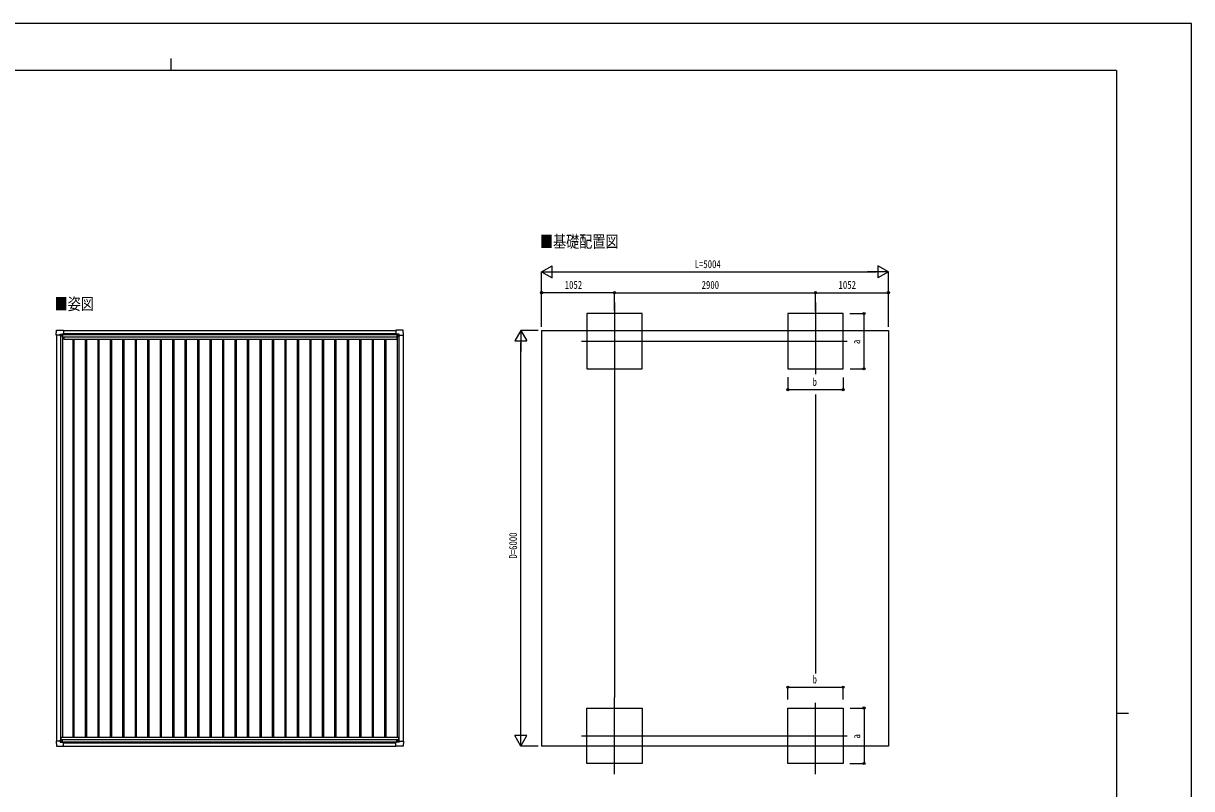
# Model space of a CAD drawing. Units: millimetres, scale not verified. Extents: x -14718 to 14718, y -10395 to 10395.
# Drawn here: x -2143 to 14718, y -653 to 10395 of the extents above; entities that cross this region are included whole.
import ezdxf
from ezdxf.enums import TextEntityAlignment as Align

# ---------------------------------------------------------------- set-up
doc = ezdxf.new("R2010")
doc.units = ezdxf.units.MM
doc.header["$LTSCALE"] = 50
for name, color, linetype in [('0-2_USER1', 3, 'Continuous'), ('0-3_YKK_12', 2, 'Continuous'), ('0-4_YKK_13', 4, 'Continuous'), ('0-5_YKK_A1', 4, 'Continuous'), ('0-6_YKK_D', 6, 'Continuous'), ('0-7_YKK_ZWAK', 7, 'Continuous')]:
    doc.layers.add(name, color=color, linetype=linetype)
doc.styles.add('ＭＳ ゴシック', font='')
doc.styles.get('ＭＳ ゴシック').set_extended_font_data('MS Gothic')

msp = doc.modelspace()

# ---------------------------------------------------------------- linework, layer by layer
at = {"layer": '0-3_YKK_12'}
for p, q in [((6388.78, 6363.34), (6388.78, 5256.68)), ((9288.78, 6363.34), (9288.78, 5331.68)), ((5911.86, 5807.08), (9745.45, 5807.08)), ((6388.78, -445.1), (6388.78, 661.56)), ((9288.78, -445.1), (9288.78, 586.56)), ((5911.86, 111.16), (9745.45, 111.16))]:
    msp.add_line(p, q, dxfattribs=at)
at = {"layer": '0-4_YKK_13'}
for p, q in [((-1612.05, 5891.56), (-1612.05, 5908)), ((-1611.05, 5909), (-1581.14, 5909)), ((-1580.43, 5908.71), (-1579.43, 5907.7)), ((-1579.43, 5907.7), (-1579.43, 5878.06)), ((-1579.43, 5905.91), (-1564.64, 5905.91)), ((-1564.61, 5905.91), (-1563.89, 5905.95)), ((-1564.28, 5964.91), (-1563.43, 5964.06)), ((-1563.43, 5964.06), (-1563.43, 5906.46)), ((-1563.43, 5906.46), (-1563.43, 5906.44)), ((3233.62, 5964.91), (3232.77, 5964.06)), ((3232.77, 5964.06), (3232.77, 5906.46)), ((3232.77, 5906.46), (3232.77, 5906.44)), ((3233.95, 5905.91), (3233.23, 5905.95)), ((3248.77, 5905.91), (3233.98, 5905.91)), ((3249.77, 5908.71), (3248.77, 5907.7)), ((3248.77, 5907.7), (3248.77, 5878.06)), ((3280.39, 5909), (3250.48, 5909)), ((3281.39, 5891.56), (3281.39, 5908)), ((-1670.43, 5891.56), (-1671.25, 5892.39)), ((-1612.05, 5891.56), (-1670.43, 5891.56)), ((-1612.05, 5891.56), (-1612.05, 5878.56)), ((-1586.45, 5886.02), (-1586.45, 5885.06)), ((3255.79, 5886.02), (3255.79, 5885.06)), ((3281.39, 5891.56), (3281.39, 5878.56)), ((3281.39, 5891.56), (3339.77, 5891.56)), ((3339.77, 5891.56), (3340.59, 5892.39)), ((-1670.43, 34.17), (-1671.25, 33.34)), ((-1612.05, 34.17), (-1670.43, 34.17)), ((-1612.05, 34.17), (-1612.05, 47.17)), ((-1612.05, 34.17), (-1612.05, 17.73)), ((-1611.05, 16.73), (-1581.14, 16.73)), ((-1586.45, 39.71), (-1586.45, 40.67)), ((-1580.43, 17.03), (-1579.43, 18.03)), ((-1579.43, 18.03), (-1579.43, 47.67)), ((-1579.43, 19.83), (-1564.64, 19.83)), ((-1564.61, 19.82), (-1563.89, 19.78)), ((-1563.43, 19.27), (-1563.43, 19.29)), ((-1563.43, -38.33), (-1563.43, 19.27)), ((3232.78, 19.16), (3232.78, 19.18)), ((3232.78, -38.44), (3232.78, 19.16)), ((3233.96, 19.71), (3233.24, 19.67)), ((3248.78, 19.71), (3233.99, 19.71)), ((3248.78, 17.92), (3248.78, 47.56)), ((3249.78, 16.92), (3248.78, 17.92)), ((3280.41, 16.62), (3250.49, 16.62)), ((3255.8, 39.6), (3255.8, 40.56)), ((3281.41, 34.06), (3281.41, 47.06)), ((3281.41, 34.06), (3339.78, 34.06)), ((3281.41, 34.06), (3281.41, 17.62)), ((3339.78, 34.06), (3340.61, 33.23)), ((-1564.28, -39.18), (-1563.43, -38.33)), ((3233.64, -39.29), (3232.78, -38.44))]:
    msp.add_line(p, q, dxfattribs=at)
for points in [[(-1671.25, 5892.39), (-1671.37, 5892.5), (-1666.96, 5964.59)], [(-1666.46, 5965.06), (-1564.43, 5965.06), (-1564.28, 5964.91)], [(3335.8, 5965.06), (3233.77, 5965.06), (3233.62, 5964.91)], [(3340.59, 5892.39), (3340.71, 5892.5), (3336.3, 5964.59)], [(-1579.93, 5877.56), (-1609.49, 5877.56), (-1611.05, 5877.56), (-1612.05, 5878.56)], [(-1588.37, 5886.98), (-1589.33, 5886.98), (-1589.33, 5887.94), (-1588.37, 5887.94)], [(-1587.41, 5888.9), (-1587.41, 5889.86), (-1586.45, 5889.86), (-1586.45, 5888.9)], [(-1586.45, 5885.06), (-1587.41, 5885.06), (-1587.41, 5886.02)], [(-1585.49, 5887.94), (-1584.53, 5887.94), (-1584.53, 5886.98), (-1585.49, 5886.98)], [(3249.27, 5877.56), (3278.83, 5877.56), (3280.39, 5877.56), (3281.39, 5878.56)], [(3254.83, 5887.94), (3253.87, 5887.94), (3253.87, 5886.98), (3254.83, 5886.98)], [(3256.75, 5888.9), (3256.75, 5889.86), (3255.79, 5889.86), (3255.79, 5888.9)], [(3255.79, 5885.06), (3256.75, 5885.06), (3256.75, 5886.02)], [(3257.71, 5886.98), (3258.67, 5886.98), (3258.67, 5887.94), (3257.71, 5887.94)], [(-1671.25, 33.34), (-1671.37, 33.23), (-1666.96, -38.86)], [(-1579.93, 48.17), (-1609.49, 48.17), (-1611.05, 48.17), (-1612.05, 47.17)], [(-1588.37, 38.75), (-1589.33, 38.75), (-1589.33, 37.79), (-1588.37, 37.79)], [(-1586.45, 40.67), (-1587.41, 40.67), (-1587.41, 39.71)], [(-1587.41, 36.83), (-1587.41, 35.87), (-1586.45, 35.87), (-1586.45, 36.83)], [(-1585.49, 37.79), (-1584.53, 37.79), (-1584.53, 38.75), (-1585.49, 38.75)], [(3249.28, 48.06), (3278.84, 48.06), (3280.4, 48.06), (3281.41, 47.06)], [(3254.84, 37.68), (3253.88, 37.68), (3253.88, 38.64), (3254.84, 38.64)], [(3255.8, 40.56), (3256.76, 40.56), (3256.76, 39.6)], [(3256.76, 36.72), (3256.76, 35.76), (3255.8, 35.76), (3255.8, 36.72)], [(3257.72, 38.64), (3258.68, 38.64), (3258.68, 37.68), (3257.72, 37.68)], [(3340.61, 33.23), (3340.72, 33.12), (3336.31, -38.97)], [(-1666.46, -39.33), (-1564.43, -39.33), (-1564.28, -39.18)], [(3335.81, -39.44), (3233.78, -39.44), (3233.64, -39.29)]]:
    msp.add_lwpolyline(points, dxfattribs=at)
for centre in [(-1586.93, 5887.46), (3256.27, 5887.46), (-1586.93, 38.27), (3256.28, 38.16)]:
    msp.add_circle(centre, 5.3, dxfattribs=at)
for centre, radius, start, end in [((-1666.46, 5964.56), 0.5, 90, 176.5), ((-1564.64, 5906.41), 0.5, 270, 273.5), ((3233.98, 5906.41), 0.5, 266.5, 270), ((3335.8, 5964.56), 0.5, 3.5, 90), ((-1588.37, 5888.9), 0.96, 270, 0), ((-1588.37, 5886.02), 0.96, 0, 90), ((-1585.49, 5888.9), 0.96, 180, 270), ((-1585.49, 5886.02), 0.96, 90, 180), ((-1579.93, 5878.06), 0.5, 270, 315), ((-1579.93, 5878.06), 0.5, 315, 0), ((3249.27, 5878.06), 0.5, 180, 225), ((3249.27, 5878.06), 0.5, 225, 270), ((3254.83, 5888.9), 0.96, 270, 0), ((3254.83, 5886.02), 0.96, 0, 90), ((3257.71, 5888.9), 0.96, 180, 270), ((3257.71, 5886.02), 0.96, 90, 180), ((-1588.37, 39.71), 0.96, 270, 0), ((-1588.37, 36.83), 0.96, 0, 90), ((-1585.49, 39.71), 0.96, 180, 270), ((-1585.49, 36.83), 0.96, 90, 180), ((-1579.93, 47.67), 0.5, 45, 90), ((-1579.93, 47.67), 0.5, 0, 45), ((-1564.64, 19.33), 0.5, 86.5, 90), ((3233.99, 19.21), 0.5, 90, 93.5), ((3249.28, 47.56), 0.5, 135, 180), ((3249.28, 47.56), 0.5, 90, 135), ((3254.84, 39.6), 0.96, 270, 0), ((3254.84, 36.72), 0.96, 0, 90), ((3257.72, 39.6), 0.96, 180, 270), ((3257.72, 36.72), 0.96, 90, 180), ((-1666.46, -38.83), 0.5, 183.5, 270), ((3335.81, -38.94), 0.5, 270, 356.5)]:
    msp.add_arc(centre, radius, start, end, dxfattribs=at)
for centre, major_axis, ratio, start_param, end_param in [((-1611.05, 5908), (-0.71, 0.71), 0.99628, 5.49965061, 7.06672), ((-1581.14, 5908), (0, 1), 0.998135, 5.49778714, 6.28318531), ((-1563.93, 5906.45), (0.368, -0.347), 0.974973, 5.45460589, 7.02540222), ((3233.27, 5906.45), (-0.368, -0.347), 0.974973, 5.5409684, 7.11176473), ((3250.48, 5908), (0, 1), 0.998135, 6.28318531, 7.06858347), ((3280.39, 5908), (0.71, 0.71), 0.99628, 5.49965061, 7.06672), ((-1611.05, 17.74), (-0.71, -0.71), 0.99628, 5.49965061, 7.06672), ((-1581.14, 17.74), (0, -1), 0.998135, 6.28318531, 7.06858347), ((-1563.93, 19.28), (0.368, 0.347), 0.974973, 5.5409684, 7.11176473), ((3233.28, 19.17), (-0.368, 0.347), 0.974973, 5.45460589, 7.02540222), ((3250.49, 17.62), (0, -1), 0.998135, 5.49778714, 6.28318531), ((3280.4, 17.62), (0.71, -0.71), 0.99628, 5.49965061, 7.06672)]:
    msp.add_ellipse(centre, major_axis=major_axis, ratio=ratio, start_param=start_param, end_param=end_param, dxfattribs=at)
at = {"layer": '0-5_YKK_A1'}
for p, q in [((-1579.43, 5904.54), (3248.77, 5904.54)), ((-1579.43, 5902.75), (3248.77, 5902.75)), ((-1563.43, 5961.93), (3232.77, 5961.93)), ((-1563.43, 5915.88), (3232.77, 5915.88)), ((5336.78, 5961.93), (10340.78, 5961.93)), ((5336.78, 5961.93), (5336.78, -38.07)), ((10340.78, 5961.93), (10340.78, -38.07)), ((-1667.43, 5891.56), (-1667.43, 34.17)), ((-1607.43, 5877.56), (-1607.43, 48.17)), ((-1580.43, 5877.56), (-1580.43, 89.84)), ((-1580.43, 5846.93), (-1561.43, 5846.93)), ((-1561.43, 5869.22), (3247.57, 5869.22)), ((-1561.43, 5869.22), (-1561.43, 5834.36)), ((-1561.43, 5834.36), (3247.57, 5834.36)), ((-1431.02, 5834.36), (-1431.02, 89.84)), ((-1413.23, 5834.36), (-1413.23, 89.84)), ((-1251.02, 5834.36), (-1251.02, 89.84)), ((-1233.23, 5834.36), (-1233.23, 89.84)), ((-1071.02, 5834.36), (-1071.02, 89.84)), ((-1053.23, 5834.36), (-1053.23, 89.84)), ((-891.02, 5834.36), (-891.02, 89.84)), ((-873.23, 5834.36), (-873.23, 89.84)), ((-711.02, 5834.36), (-711.02, 89.84)), ((-693.23, 5834.36), (-693.23, 89.84)), ((-531.02, 5834.36), (-531.02, 89.84)), ((-513.23, 5834.36), (-513.23, 89.84)), ((-351.02, 5834.36), (-351.02, 89.84)), ((-333.23, 5834.36), (-333.23, 89.84)), ((-171.02, 5834.36), (-171.02, 89.84)), ((-153.23, 5834.36), (-153.23, 89.84)), ((8.98, 5834.36), (8.98, 89.84)), ((26.77, 5834.36), (26.77, 89.84)), ((188.98, 5834.36), (188.98, 89.84)), ((206.77, 5834.36), (206.77, 89.84)), ((368.98, 5834.36), (368.98, 89.84)), ((386.77, 5834.36), (386.77, 89.84)), ((548.98, 5834.36), (548.98, 89.84)), ((566.77, 5834.36), (566.77, 89.84)), ((728.98, 5834.36), (728.98, 89.84)), ((746.77, 5834.36), (746.77, 89.84)), ((908.98, 5834.36), (908.98, 89.84)), ((926.77, 5834.36), (926.77, 89.84)), ((1088.98, 5834.36), (1088.98, 89.84)), ((1106.77, 5834.36), (1106.77, 89.84)), ((1268.98, 5834.36), (1268.98, 89.84)), ((1286.77, 5834.36), (1286.77, 89.84)), ((1448.98, 5834.36), (1448.98, 89.84)), ((1466.77, 5834.36), (1466.77, 89.84)), ((1628.98, 5834.36), (1628.98, 89.84)), ((1646.77, 5834.36), (1646.77, 89.84)), ((1808.98, 5834.36), (1808.98, 89.84)), ((1826.77, 5834.36), (1826.77, 89.84)), ((1988.98, 5834.36), (1988.98, 89.84)), ((2006.77, 5834.36), (2006.77, 89.84)), ((2168.98, 5834.36), (2168.98, 89.84)), ((2186.77, 5834.36), (2186.77, 89.84)), ((2348.98, 5834.36), (2348.98, 89.84)), ((2366.77, 5834.36), (2366.77, 89.84)), ((2528.98, 5834.36), (2528.98, 89.84)), ((2546.77, 5834.36), (2546.77, 89.84)), ((2708.98, 5834.36), (2708.98, 89.84)), ((2726.77, 5834.36), (2726.77, 89.84)), ((2888.98, 5834.36), (2888.98, 89.84)), ((2906.77, 5834.36), (2906.77, 89.84)), ((3068.98, 5834.36), (3068.98, 89.84)), ((3086.77, 5834.36), (3086.77, 89.84)), ((3247.57, 5869.22), (3247.57, 5834.36)), ((3247.57, 5846.93), (3249.77, 5846.93)), ((3249.77, 5877.56), (3249.77, 89.84)), ((3276.77, 5877.56), (3276.77, 48.06)), ((3336.77, 5891.56), (3336.79, 34.06)), ((-1600.33, 89.84), (3269.67, 89.84)), ((-1600.33, 89.84), (-1600.33, 48.17)), ((-1600.33, 55.16), (3269.67, 55.16)), ((-1579.43, 23.02), (3248.78, 23.02)), ((-1563.43, 10.27), (3232.78, 10.27)), ((3269.67, 89.84), (3269.67, 48.06)), ((-1563.43, -38.07), (3232.78, -38.07)), ((10340.78, -38.07), (5336.78, -38.07))]:
    msp.add_line(p, q, dxfattribs=at)
for points in [[(5988.98, 5407.08), (6788.98, 5407.08), (6788.98, 6207.08), (5988.98, 6207.08)], [(8888.98, 5407.08), (9688.98, 5407.08), (9688.98, 6207.08), (8888.98, 6207.08)], [(5988.98, 511.16), (6788.98, 511.16), (6788.98, -288.84), (5988.98, -288.84)], [(8888.98, 511.16), (9688.98, 511.16), (9688.98, -288.84), (8888.98, -288.84)]]:
    msp.add_lwpolyline(points, close=True, dxfattribs=at)
at = {"layer": '0-6_YKK_D'}
for p, q in [((5336.78, 6807.08), (5488.34, 6894.58)), ((5336.78, 6011.93), (5336.78, 6808.08)), ((5336.78, 6807.08), (5488.34, 6719.58)), ((5336.78, 6807.08), (5639.89, 6807.08)), ((5488.34, 6719.58), (5488.34, 6894.58)), ((5511.78, 6807.08), (10165.78, 6807.08)), ((10340.78, 6807.08), (10037.68, 6807.08)), ((10340.78, 6807.08), (10189.23, 6894.58)), ((10189.23, 6894.58), (10189.23, 6719.58)), ((10340.78, 6807.08), (10189.23, 6719.58)), ((10340.78, 6011.93), (10340.78, 6808.08)), ((5336.78, 6012.93), (5336.78, 6508.08)), ((6388.78, 6507.08), (5336.78, 6507.08)), ((6388.78, 6243.5), (6388.78, 6508.08)), ((6388.78, 6243.5), (6388.78, 6508.08)), ((6388.78, 6507.08), (9288.78, 6507.08)), ((9288.78, 6241.66), (9288.78, 6508.08)), ((9288.78, 6241.66), (9288.78, 6508.08)), ((9288.78, 6507.08), (10340.78, 6507.08)), ((10340.78, 6011.93), (10340.78, 6508.08)), ((9784.72, 6207.08), (9989.98, 6207.08)), ((9988.98, 5407.08), (9988.98, 6207.08)), ((5036.78, 5961.93), (4949.28, 5810.38)), ((5286.78, 5961.93), (5035.78, 5961.93)), ((5036.78, 5961.93), (5124.28, 5810.38)), ((5036.78, 5961.93), (5036.78, 5658.82)), ((4949.28, 5810.38), (5124.28, 5810.38)), ((5036.78, 136.93), (5036.78, 5786.93)), ((9789.81, 5407.08), (9989.98, 5407.08)), ((6388.78, 5256.18), (6388.78, 662.06)), ((8888.98, 5284.99), (8888.98, 5106.08)), ((9688.98, 5283.06), (9688.98, 5106.08)), ((8888.98, 5107.08), (9688.98, 5107.08)), ((9288.78, 5038.45), (9288.78, 1009.32)), ((8888.98, 633.25), (8888.98, 812.16)), ((8888.98, 811.16), (9688.98, 811.16)), ((9688.98, 635.18), (9688.98, 812.16)), ((9789.81, 511.16), (9989.98, 511.16)), ((9988.98, 511.16), (9988.98, -288.84)), ((5036.78, -38.07), (5036.78, 265.04)), ((5036.78, -38.07), (4949.28, 113.49)), ((5124.28, 113.49), (4949.28, 113.49)), ((5036.78, -38.07), (5124.28, 113.49)), ((5286.78, -38.07), (5035.78, -38.07)), ((9784.72, -288.84), (9989.98, -288.84))]:
    msp.add_line(p, q, dxfattribs=at)
for centre in [(5336.78, 6507.08), (6388.78, 6507.08), (6388.78, 6507.08), (9288.78, 6507.08), (9288.78, 6507.08), (10340.78, 6507.08), (9988.98, 6207.08), (9988.98, 5407.08), (8888.98, 5107.08), (9688.98, 5107.08), (8888.98, 811.16), (9688.98, 811.16), (9988.98, 511.16), (9988.98, -288.84)]:
    msp.add_circle(centre, 14.88, dxfattribs=at)
at = {"layer": '0-7_YKK_ZWAK'}
for p, q in [((-17.43, 9887.5), (-17.43, 9712.5)), ((13632.57, 9712.5), (-13667.43, 9712.5)), ((13632.57, 9712.5), (13632.57, -8837.5)), ((13632.57, 437.5), (13807.57, 437.5))]:
    msp.add_line(p, q, dxfattribs=at)
msp.add_lwpolyline([(-14717.5, -10395), (14717.5, -10395), (14717.5, 10395), (-14717.5, 10395)], close=True, dxfattribs=at)

# ---------------------------------------------------------------- texts
at = {"layer": '0-2_USER1', "style": 'ＭＳ ゴシック', "width": 0.8}
for s, p in [('■基礎配置図', (5311.58, 7106.53)), ('■姿図', (-1692.64, 6206.53))]:
    msp.add_text(s, height=173.2, dxfattribs=at).set_placement(p, align=Align.BOTTOM_LEFT)
at = {"layer": '0-6_YKK_D', "style": 'ＭＳ ゴシック', "width": 0.8}
for s, p in [('L=5004', (7544.78, 6827.08)), ('1052', (5669.58, 6527.08)), ('2900', (7645.58, 6527.08)), ('1052', (9621.58, 6527.08)), ('b', (9246.98, 5127.08)), ('b', (9246.98, 831.16))]:
    msp.add_text(s, height=115.5, dxfattribs=at).set_placement(p, align=Align.BOTTOM_LEFT)
for s, p in [('a', (9968.98, 5765.08)), ('D=6000', (5016.78, 2667.93)), ('a', (9968.98, 69.16))]:
    msp.add_text(s, height=115.5, rotation=90, dxfattribs=at).set_placement(p, align=Align.BOTTOM_LEFT)

doc.saveas('drawing.dxf')
